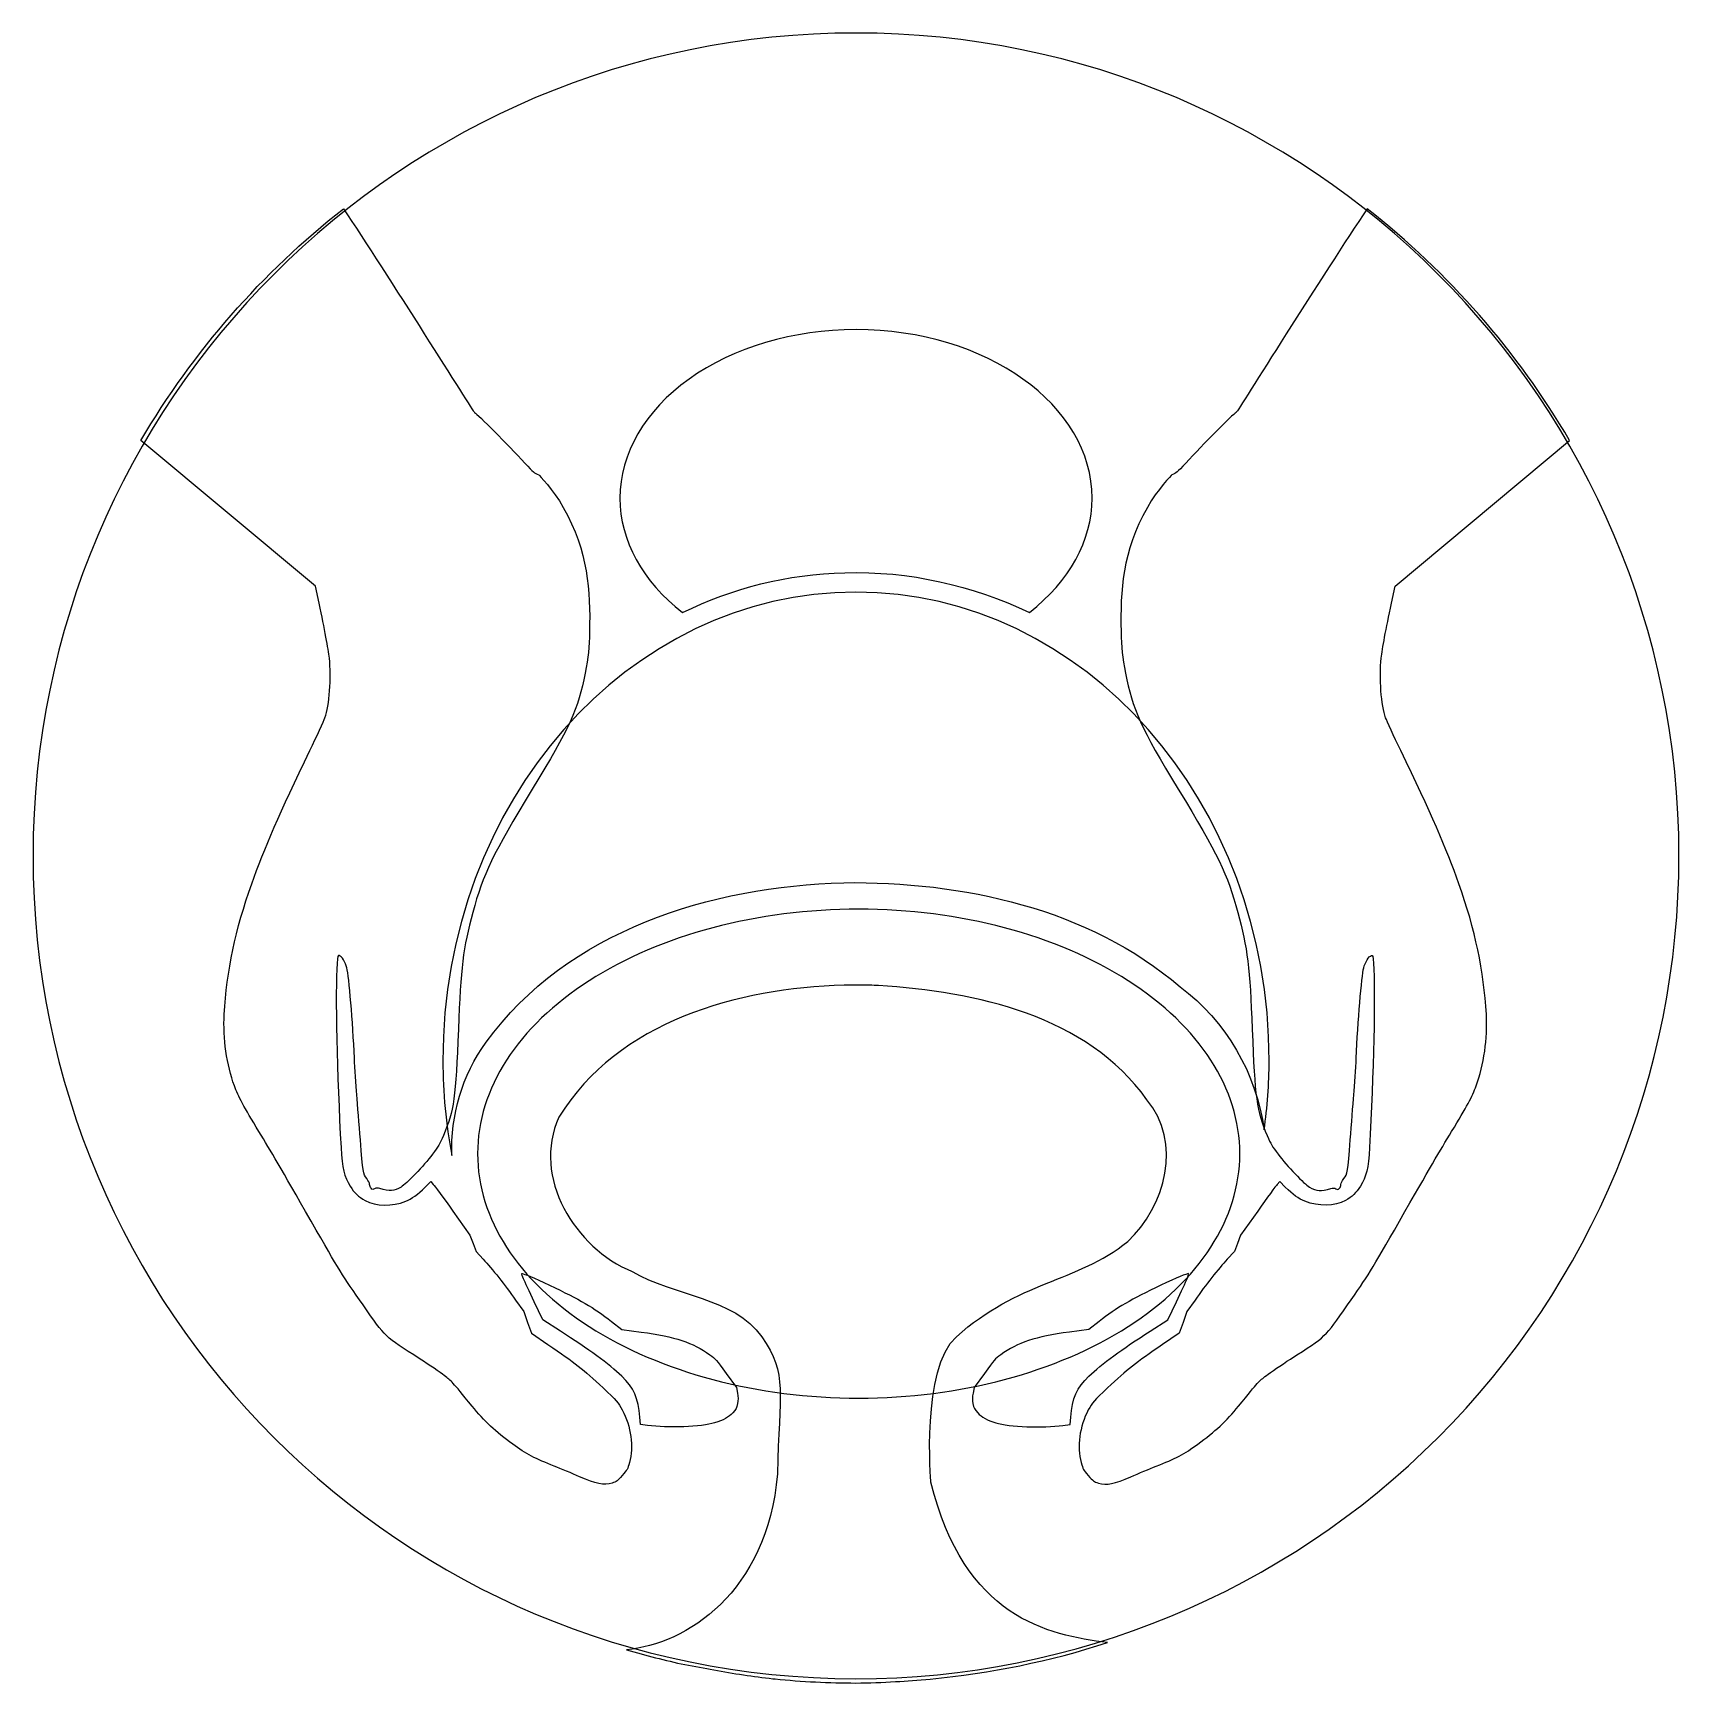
# Model space of a CAD drawing. Extents: x 4 to 207, y 69 to 273.
import ezdxf

# ---------------------------------------------------------------- set-up
doc = ezdxf.new("R2010")
doc.units = 0
doc.layers.add('Layer_1', color=7, linetype='CONTINUOUS')

msp = doc.modelspace()

# ---------------------------------------------------------------- linework, layer by layer
at = {"layer": 'Layer_1', "color": 7}
for points in [[(105.380646, 272.741533)], [(42.098726, 251.033967)], [(168.48914, 251.033967)], [(105.381164, 236.116894)], [(105.380646, 203.704404)], [(105.71396, 164.564158)]]:
    msp.add_lwpolyline(points, close=True, dxfattribs=at)
for points in [[(39.097356, 202.33726), (39.097866, 202.33726), (38.641566, 204.4534), (17.107486, 222.414585)], [(171.4905, 202.33726), (171.48999, 202.33726), (171.94629, 204.4534), (193.48037, 222.414585)], [(106.02981, 155.18219), (106.03053, 155.18224)], [(52.210256, 130.24863), (52.891356, 130.91836), (53.200896, 130.58453)], [(158.37761, 130.24863), (157.69651, 130.91836), (157.38697, 130.58453)], [(55.616766, 127.27104), (57.723616, 124.29189), (58.100856, 123.28937), (58.477576, 122.28684), (59.365896, 121.33135)], [(154.9711, 127.27104), (152.86426, 124.29189), (152.48702, 123.28937), (152.1103, 122.28684), (151.22198, 121.33135)], [(64.166416, 119.56424), (64.166636, 119.56447)], [(146.42146, 119.56424), (146.42124, 119.56447)], [(63.354286, 116.29806), (64.359906, 114.87076), (64.836366, 113.53493), (65.312306, 112.19909), (67.354036, 110.81261)], [(147.23359, 116.29806), (146.22797, 114.87076), (145.75151, 113.53493), (145.27557, 112.19909), (143.23384, 110.81261)], [(68.898903, 112.45845), (66.715056, 113.85578), (65.651556, 116.08251)], [(141.68897, 112.45845), (143.87282, 113.85578), (144.93632, 116.08251)], [(75.20832, 113.66147), (76.48421, 112.676), (78.86649, 112.35096)], [(135.37955, 113.66147), (134.10366, 112.676), (131.72138, 112.35096)], [(89.356233, 107.24636), (90.631593, 105.4935), (90.756653, 104.79948)], [(121.23164, 107.24636), (119.95628, 105.4935), (119.83122, 104.79948)], [(79.66099, 100.81006), (78.7701, 100.92943), (78.7019, 101.8286)], [(130.92688, 100.81006), (131.81777, 100.92943), (131.88597, 101.8286)]]:
    msp.add_lwpolyline(points, dxfattribs=at)
for points in [[(105.380646, 272.741533), (49.269462, 272.741316), (3.782414, 227.254268), (3.782198, 171.143084)], [(206.979613, 171.143084), (206.979397, 227.25447), (161.492033, 272.741603), (105.380646, 272.741533)], [(17.107486, 222.414585), (23.564106, 233.441032), (32.042746, 243.150581), (42.098726, 251.033967)], [(42.098726, 251.033967), (47.305206, 243.324665), (58.124056, 225.98259), (58.272936, 225.892348)], [(168.48914, 251.033967), (163.28266, 243.324665), (152.46382, 225.98259), (152.31494, 225.892348)], [(193.48037, 222.414585), (187.02376, 233.441032), (178.54511, 243.150581), (168.48914, 251.033967)], [(105.381164, 236.116894), (97.650788, 236.116964), (90.236994, 233.92353), (84.770754, 230.019128)], [(134.52822, 215.297493), (134.528195, 226.795694), (121.478645, 236.116834), (105.381164, 236.116894)], [(84.770754, 230.019128), (79.304513, 226.114726), (76.2336, 220.81919), (76.233588, 215.297493)], [(58.272936, 225.892348), (58.721376, 225.620584), (62.386006, 221.937444), (64.496326, 219.637435)], [(152.31494, 225.892348), (151.8665, 225.620584), (148.20187, 221.937444), (146.09155, 219.637435)], [(64.496326, 219.637435), (65.596696, 218.438122), (65.646846, 218.395592), (66.215606, 218.196182)], [(66.215606, 218.196182), (66.215606, 218.196182), (68.037363, 216.310192), (69.237123, 214.171612)], [(144.37227, 218.196182), (144.37227, 218.196182), (142.55051, 216.310192), (141.35075, 214.171612)], [(146.09155, 219.637435), (144.99118, 218.438122), (144.94103, 218.395592), (144.37227, 218.196182)], [(69.237123, 214.171612), (72.351873, 208.61954), (72.586023, 203.94562), (72.486023, 198.8604)], [(76.233588, 215.297493), (76.243798, 210.067507), (79.009393, 205.031841), (83.980403, 201.191894)], [(126.786575, 201.204814), (131.751475, 205.042045), (134.514878, 210.072467), (134.52822, 215.297493)], [(141.35075, 214.171612), (138.236, 208.61954), (138.00185, 203.94562), (138.10185, 198.8604)], [(83.980403, 201.191894), (90.14512, 204.180173), (96.898723, 205.94702), (104.003987, 206.103741)], [(104.003987, 206.103741), (111.932626, 206.325779), (119.725206, 204.554849), (126.786575, 201.204814)], [(40.364976, 195.55731), (40.244896, 196.69228), (39.791376, 199.11682), (39.097356, 202.33726)], [(105.380646, 203.704404), (77.210215, 203.704162), (54.373626, 177.791614), (54.373425, 145.826801)], [(156.388385, 145.826801), (156.388185, 177.791844), (133.551279, 203.704487), (105.380646, 203.704404)], [(170.22288, 195.55731), (170.34296, 196.69228), (170.79648, 199.11682), (171.4905, 202.33726)], [(72.486023, 198.8604), (72.447323, 196.89086), (72.315373, 195.64016), (71.941353, 193.68294)], [(138.10185, 198.8604), (138.14055, 196.89086), (138.2725, 195.64016), (138.64652, 193.68294)], [(39.820306, 188.19342), (40.373676, 189.71611), (40.624186, 193.10693), (40.364976, 195.55731)], [(71.941353, 193.68294), (71.106383, 189.3136), (70.004143, 186.89284), (65.422886, 179.37271)], [(138.64652, 193.68294), (139.48149, 189.3136), (140.58373, 186.89284), (145.16499, 179.37271)], [(170.76755, 188.19342), (170.21418, 189.71611), (169.96368, 193.10693), (170.22288, 195.55731)], [(37.956856, 184.13733), (38.826236, 185.93944), (39.664586, 187.76456), (39.820306, 188.19342)], [(172.631, 184.13733), (171.76162, 185.93944), (170.92327, 187.76456), (170.76755, 188.19342)], [(30.777446, 167.68873), (32.336206, 172.06869), (34.250096, 176.45365), (37.956856, 184.13733)], [(179.81041, 167.68873), (178.25165, 172.06869), (176.33776, 176.45365), (172.631, 184.13733)], [(65.422886, 179.37271), (60.528576, 171.33873), (59.340856, 168.88234), (58.070886, 164.16847)], [(145.16499, 179.37271), (150.0593, 171.33873), (151.24702, 168.88234), (152.51699, 164.16847)], [(3.782198, 171.143084), (3.782129, 115.031698), (49.269261, 69.544336), (105.380646, 69.544119)], [(177.222, 99.30173), (196.27551, 118.355239), (206.979646, 144.197352), (206.979613, 171.143084)], [(27.390576, 151.57395), (27.695006, 156.9144), (28.779796, 162.07554), (30.777446, 167.68873)], [(59.726586, 148.121752), (69.703214, 161.954761), (87.49772, 167.369519), (103.86756, 167.830109)], [(103.86756, 167.830109), (118.510731, 168.002987), (134.023897, 164.694947), (145.411278, 154.967327)], [(183.19728, 151.57395), (182.89285, 156.9144), (181.80806, 162.07554), (179.81041, 167.68873)], [(58.070886, 164.16847), (56.880756, 159.75095), (56.577586, 157.2919), (56.294246, 149.75023)], [(105.71396, 164.564158), (93.234972, 164.564156), (81.267097, 161.383602), (72.443145, 155.722186)], [(138.984773, 155.722186), (130.160822, 161.383602), (118.192947, 164.564156), (105.71396, 164.564158)], [(152.51699, 164.16847), (153.70712, 159.75095), (154.01029, 157.2919), (154.29363, 149.75023)], [(41.320996, 157.8526), (41.080156, 154.45016), (41.307996, 143.92345), (41.812946, 135.13358)], [(41.584536, 158.84221), (41.408896, 158.89911), (41.390296, 158.82981), (41.320996, 157.8526)], [(42.528156, 157.32344), (42.365246, 157.98866), (41.898076, 158.74067), (41.584536, 158.84221)], [(43.456266, 146.16184), (43.258806, 150.6375), (42.792656, 156.24355), (42.528156, 157.32344)], [(167.1316, 146.16184), (167.32906, 150.6375), (167.79521, 156.24355), (168.05971, 157.32344)], [(168.05971, 157.32344), (168.22262, 157.98866), (168.68979, 158.74067), (169.00333, 158.84221)], [(169.26687, 157.8526), (169.50771, 154.45016), (169.27987, 143.92345), (168.77492, 135.13358)], [(169.00333, 158.84221), (169.17897, 158.89911), (169.19757, 158.82981), (169.26687, 157.8526)], [(72.443145, 155.722186), (63.619193, 150.06077), (58.661983, 142.382248), (58.662051, 134.375819)], [(103.90939, 155.16144), (90.82649, 154.80954), (75.980927, 150.72733), (68.71328, 138.89423)], [(106.03053, 155.18224), (105.32345, 155.18524), (104.61632, 155.17824), (103.90939, 155.16144)], [(108.15067, 155.13779), (107.444, 155.16459), (106.73689, 155.17889), (106.02981, 155.18219)], [(141.27801, 141.03726), (133.87363, 151.45319), (120.15879, 154.36192), (108.15067, 155.13779)], [(152.765867, 134.375819), (152.765934, 142.382248), (147.808725, 150.060769), (138.984773, 155.722186)], [(145.411278, 154.967327), (151.049507, 150.798808), (154.835514, 144.217055), (155.768784, 137.308974)], [(28.641666, 142.74658), (27.692546, 145.30362), (27.222266, 148.62189), (27.390576, 151.57395)], [(181.94619, 142.74658), (182.89531, 145.30362), (183.36559, 148.62189), (183.19728, 151.57395)], [(56.294246, 149.75023), (55.975956, 141.27809), (55.752746, 139.69389), (54.442686, 136.60012)], [(154.29363, 149.75023), (154.61191, 141.27809), (154.83512, 139.69389), (156.14518, 136.60012)], [(55.477751, 134.156713), (55.36698, 139.100852), (56.705047, 144.038072), (59.726586, 148.121752)], [(43.746686, 141.64016), (43.643026, 142.85889), (43.512256, 144.89363), (43.456266, 146.16184)], [(54.373425, 145.826801), (54.392073, 141.90436), (54.762084, 137.99423), (55.477751, 134.156713)], [(155.768784, 137.308974), (156.16004, 140.127043), (156.367138, 142.974079), (156.388385, 145.826801)], [(166.84118, 141.64016), (166.94484, 142.85889), (167.07561, 144.89363), (167.1316, 146.16184)], [(31.678686, 137.10196), (29.799906, 140.17972), (29.137446, 141.41085), (28.641666, 142.74658)], [(178.90917, 137.10196), (180.78795, 140.17972), (181.45041, 141.41085), (181.94619, 142.74658)], [(44.192136, 136.09786), (44.050636, 137.92752), (43.850366, 140.42142), (43.746686, 141.64016)], [(138.93256, 123.51563), (143.56644, 127.86269), (145.71982, 135.82198), (141.27801, 141.03726)], [(166.39573, 136.09786), (166.53723, 137.92752), (166.7375, 140.42142), (166.84118, 141.64016)], [(68.71328, 138.89423), (65.298173, 131.44174), (70.70687, 122.72007), (77.768827, 119.80708)], [(38.116536, 126.0308), (34.346286, 132.63525), (33.160886, 134.67383), (31.678686, 137.10196)], [(54.442686, 136.60012), (53.989936, 135.53099), (53.834926, 135.26448), (53.101166, 134.29484)], [(156.14518, 136.60012), (156.59793, 135.53099), (156.75294, 135.26448), (157.4867, 134.29484)], [(172.47132, 126.0308), (176.24157, 132.63525), (177.42697, 134.67383), (178.90917, 137.10196)], [(41.812946, 135.13358), (41.961766, 132.54301), (42.194916, 131.55678), (42.944146, 130.34834)], [(44.982786, 131.29195), (44.529016, 131.90943), (44.504536, 132.0586), (44.192136, 136.09786)], [(165.60508, 131.29195), (166.05885, 131.90943), (166.08333, 132.0586), (166.39573, 136.09786)], [(168.77492, 135.13358), (168.6261, 132.54301), (168.39295, 131.55678), (167.64372, 130.34834)], [(53.101166, 134.29484), (52.023536, 132.8708), (49.846946, 130.59159), (49.241966, 130.25374)], [(58.662051, 134.375819), (58.661984, 126.369391), (63.619195, 118.69087), (72.443146, 113.029454)], [(138.984772, 113.029455), (147.808723, 118.690871), (152.765933, 126.369391), (152.765867, 134.375819)], [(157.4867, 134.29484), (158.56433, 132.8708), (160.74092, 130.59159), (161.3459, 130.25374)], [(45.334696, 130.56745), (45.328696, 130.74398), (45.218516, 130.97121), (44.982786, 131.29195)], [(45.528486, 130.09771), (45.425476, 130.21587), (45.339696, 130.42463), (45.334696, 130.56745)], [(53.200896, 130.58453), (53.371076, 130.40084), (54.457966, 128.90969), (55.616766, 127.27104)], [(157.38697, 130.58453), (157.21679, 130.40084), (156.1299, 128.90969), (154.9711, 127.27104)], [(165.05938, 130.09771), (165.16239, 130.21587), (165.24817, 130.42463), (165.25317, 130.56745)], [(165.25317, 130.56745), (165.25917, 130.74398), (165.36935, 130.97121), (165.60508, 131.29195)], [(42.944146, 130.34834), (43.445006, 129.54049), (43.953896, 129.0545), (44.795716, 128.57997)], [(44.795716, 128.57997), (46.079726, 127.85621), (48.123456, 127.82315), (49.796456, 128.49887)], [(45.959466, 130.03981), (45.767196, 129.91833), (45.674116, 129.93073), (45.528486, 130.09771)], [(46.589416, 130.08011), (46.360946, 130.14791), (46.104796, 130.13161), (45.959466, 130.03981)], [(49.241966, 130.25374), (48.340096, 129.75012), (47.815606, 129.71604), (46.589416, 130.08011)], [(49.796456, 128.49887), (50.548766, 128.80273), (51.276886, 129.33044), (52.210256, 130.24863)], [(160.79141, 128.49887), (160.0391, 128.80273), (159.31098, 129.33044), (158.37761, 130.24863)], [(165.79215, 128.57997), (164.50813, 127.85621), (162.46441, 127.82315), (160.79141, 128.49887)], [(161.3459, 130.25374), (162.24777, 129.75012), (162.77226, 129.71604), (163.99845, 130.08011)], [(163.99845, 130.08011), (164.22691, 130.14791), (164.48306, 130.13161), (164.62839, 130.03981)], [(164.62839, 130.03981), (164.82066, 129.91833), (164.91375, 129.93073), (165.05938, 130.09771)], [(167.64372, 130.34834), (167.14286, 129.54049), (166.63397, 129.0545), (165.79215, 128.57997)], [(44.521826, 115.68983), (41.982416, 119.30646), (41.636316, 119.86513), (38.116536, 126.0308)], [(166.06604, 115.68983), (168.60545, 119.30646), (168.95155, 119.86513), (172.47132, 126.0308)], [(117.76953, 111.76652), (125.3948, 118.64049), (132.60899, 118.46082), (138.93256, 123.51563)], [(59.365896, 121.33135), (60.471726, 120.14223), (62.038346, 118.16495), (63.354286, 116.29806)], [(151.22198, 121.33135), (150.11615, 120.14223), (148.54953, 118.16495), (147.23359, 116.29806)], [(64.342076, 118.90766), (64.206496, 119.23653), (64.115316, 119.52884), (64.140016, 119.55724)], [(64.140016, 119.55724), (64.144016, 119.56224), (64.152916, 119.56424), (64.166416, 119.56424)], [(64.166636, 119.56447), (64.368406, 119.56528), (65.606096, 119.03972), (67.557646, 118.1227)], [(65.651556, 116.08251), (65.066836, 117.30738), (64.477746, 118.57878), (64.342076, 118.90766)], [(77.768827, 119.80708), (82.873757, 116.79481), (90.33605, 116.65336), (93.74715, 111.76228)], [(146.42124, 119.56447), (146.21947, 119.56528), (144.98178, 119.03972), (143.03023, 118.1227)], [(144.93632, 116.08251), (145.52104, 117.30738), (146.11013, 118.57878), (146.2458, 118.90766)], [(146.2458, 118.90766), (146.38138, 119.23653), (146.47256, 119.52884), (146.44786, 119.55724)], [(146.44786, 119.55724), (146.44386, 119.56224), (146.43496, 119.56424), (146.42146, 119.56424)], [(67.557646, 118.1227), (71.279453, 116.37385), (72.983233, 115.38012), (75.20832, 113.66147)], [(143.03023, 118.1227), (139.30842, 116.37385), (137.60464, 115.38012), (135.37955, 113.66147)], [(51.577736, 109.01065), (47.058976, 111.91279), (47.401256, 111.58899), (44.521826, 115.68983)], [(159.01013, 109.01065), (163.52889, 111.91279), (163.18661, 111.58899), (166.06604, 115.68983)], [(76.46018, 106.89754), (74.88769, 108.38167), (72.318273, 110.27134), (68.898903, 112.45845)], [(72.443146, 113.029454), (81.267098, 107.368039), (93.234973, 104.187485), (105.71396, 104.187483)], [(78.86649, 112.35096), (83.10732, 111.77174), (85.200563, 111.07539), (87.343953, 109.53098)], [(105.71396, 104.187483), (118.192946, 104.187485), (130.160821, 107.368039), (138.984772, 113.029455)], [(131.72138, 112.35096), (127.48055, 111.77174), (125.38731, 111.07539), (123.24392, 109.53098)], [(134.12769, 106.89754), (135.70018, 108.38167), (138.2696, 110.27134), (141.68897, 112.45845)], [(67.354036, 110.81261), (70.696803, 108.54269), (71.698993, 107.75404), (74.14896, 105.46462)], [(93.74715, 111.76228), (96.99653, 107.10307), (95.87887, 104.92432), (95.679, 94.831)], [(114.62397, 93.83159), (114.62397, 93.83159), (113.42687, 107.85172), (117.76953, 111.76652)], [(143.23384, 110.81261), (139.89107, 108.54269), (138.88888, 107.75404), (136.43891, 105.46462)], [(54.549136, 106.98649), (54.043786, 107.37492), (52.706716, 108.28558), (51.577736, 109.01065)], [(87.343953, 109.53098), (88.077153, 109.00269), (88.088683, 108.98912), (89.356233, 107.24636)], [(123.24392, 109.53098), (122.51072, 109.00269), (122.49919, 108.98912), (121.23164, 107.24636)], [(156.03873, 106.98649), (156.54408, 107.37492), (157.88115, 108.28558), (159.01013, 109.01065)], [(57.985616, 103.19654), (55.428226, 106.33713), (55.508186, 106.24931), (54.549136, 106.98649)], [(78.7019, 101.8286), (78.52344, 104.17465), (77.93438, 105.50619), (76.46018, 106.89754)], [(131.88597, 101.8286), (132.06443, 104.17465), (132.65349, 105.50619), (134.12769, 106.89754)], [(152.60226, 103.19654), (155.15964, 106.33713), (155.07968, 106.24931), (156.03873, 106.98649)], [(74.14896, 105.46462), (75.81129, 103.91122), (76.05302, 103.6335), (76.52917, 102.73507)], [(90.756653, 104.79948), (90.840953, 104.33361), (90.843853, 103.90891), (90.764653, 103.5055)], [(119.83122, 104.79948), (119.74692, 104.33361), (119.74402, 103.90891), (119.82322, 103.5055)], [(136.43891, 105.46462), (134.77658, 103.91122), (134.53485, 103.6335), (134.0587, 102.73507)], [(63.004436, 98.50018), (60.914756, 100.02073), (59.473316, 101.36957), (57.985616, 103.19654)], [(76.52917, 102.73507), (77.61249, 100.69083), (77.95465, 98.17427), (77.41284, 96.2321)], [(90.181733, 102.38413), (89.683913, 101.82738), (89.002213, 101.44536), (87.932803, 101.12425)], [(90.764653, 103.5055), (90.659533, 102.96779), (90.598243, 102.84992), (90.181733, 102.38413)], [(119.82322, 103.5055), (119.92834, 102.96779), (119.98963, 102.84992), (120.40614, 102.38413)], [(120.40614, 102.38413), (120.90396, 101.82738), (121.58566, 101.44536), (122.65507, 101.12425)], [(134.0587, 102.73507), (132.97538, 100.69083), (132.63322, 98.17427), (133.17503, 96.2321)], [(147.58344, 98.50018), (149.67312, 100.02073), (151.11456, 101.36957), (152.60226, 103.19654)], [(87.932803, 101.12425), (86.326253, 100.64185), (82.10896, 100.48189), (79.66099, 100.81006)], [(122.65507, 101.12425), (124.26162, 100.64185), (128.47891, 100.48189), (130.92688, 100.81006)], [(68.140033, 95.78924), (65.824176, 96.68141), (64.658046, 97.29693), (63.004436, 98.50018)], [(105.380646, 69.544119), (132.326377, 69.544086), (158.168491, 80.248221), (177.222, 99.30173)], [(142.44784, 95.78924), (144.7637, 96.68141), (145.92983, 97.29693), (147.58344, 98.50018)], [(71.261283, 94.48338), (70.340733, 94.89486), (68.936243, 95.4825), (68.140033, 95.78924)], [(77.41284, 96.2321), (77.18095, 95.40097), (77.15236, 95.34889), (76.53227, 94.6353)], [(133.17503, 96.2321), (133.40692, 95.40097), (133.43551, 95.34889), (134.0556, 94.6353)], [(139.32659, 94.48338), (140.24714, 94.89486), (141.65163, 95.4825), (142.44784, 95.78924)], [(75.26413, 93.69893), (74.27891, 93.38663), (73.2743, 93.58361), (71.261283, 94.48338)], [(76.53227, 94.6353), (75.92628, 93.93796), (75.85661, 93.8867), (75.26413, 93.69893)], [(95.679, 94.831), (94.45695, 80.16636), (84.35823, 73.79006), (77.055817, 73.11861)], [(136.44424, 74.00865), (129.04846, 74.93763), (118.74503, 77.05302), (114.62397, 93.83159)], [(134.0556, 94.6353), (134.66159, 93.93796), (134.73126, 93.8867), (135.32374, 93.69893)], [(135.32374, 93.69893), (136.30896, 93.38663), (137.31357, 93.58361), (139.32659, 94.48338)], [(114.52978, 69.50764), (121.978017, 70.196695), (129.327382, 71.70618), (136.44424, 74.00865)], [(77.055817, 73.11861), (79.431848, 72.418523), (81.832687, 71.805564), (84.25352, 71.28096)], [(84.25352, 71.28096), (85.45351, 71.06006), (86.65672, 70.844), (87.83715, 70.64109)], [(87.83715, 70.64109), (90.254777, 70.18532), (92.688161, 69.817514), (95.13249, 69.5384)], [(95.13249, 69.5384), (95.13349, 69.53824), (95.13549, 69.53797), (95.13649, 69.53785)], [(95.13649, 69.53785), (95.22159, 69.52985), (95.30647, 69.52285), (95.39153, 69.51475)], [(95.39153, 69.51475), (95.391863, 69.51475), (95.392197, 69.51475), (95.39253, 69.51475)], [(95.39253, 69.51475), (98.711653, 69.184285), (102.045037, 69.017473), (105.38057, 69.01492)], [(110.27184, 69.18798), (111.64738, 69.26918), (113.07472, 69.37598), (114.52978, 69.50764)], [(105.38057, 69.01492), (107.01148, 69.033353), (108.641709, 69.091057), (110.26984, 69.18798)], [(110.26984, 69.18798), (110.27039, 69.18802), (110.27184, 69.18793), (110.27184, 69.18798)]]:
    msp.add_open_spline(points, degree=3, dxfattribs=at)

doc.saveas('drawing.dxf')
